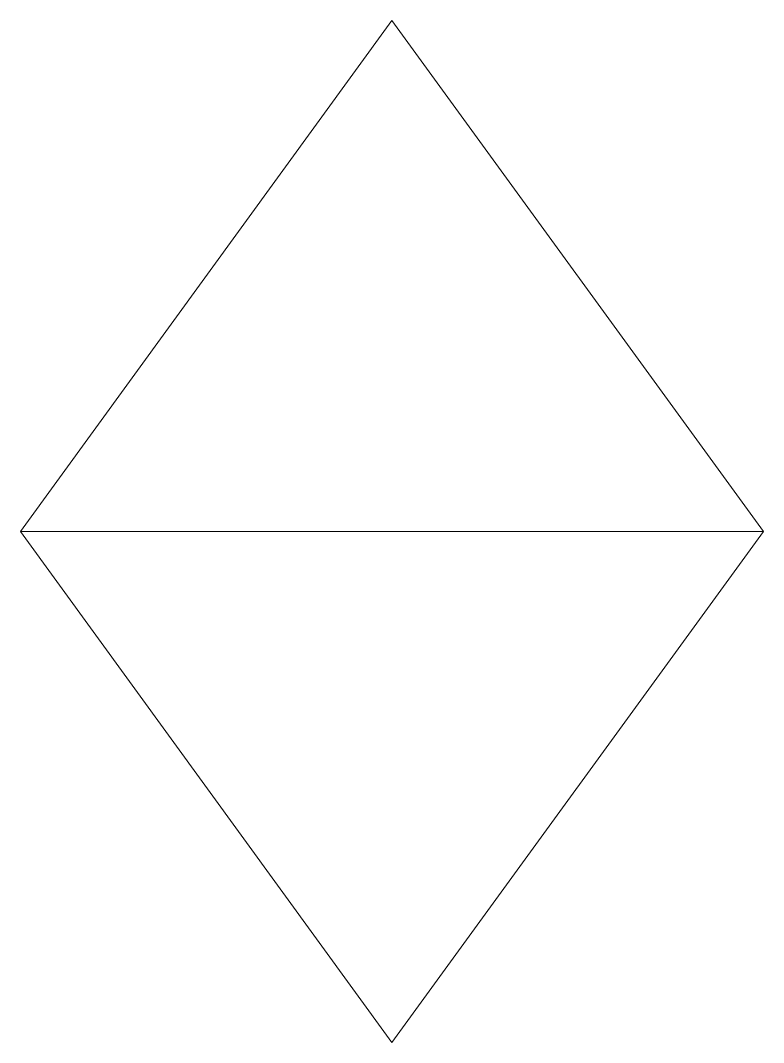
# Model space of a CAD drawing. Header units: millimetres. Extents: x 1 to 595, y 0 to 537.
# Drawn here: x 495.2 to 595.2, y 399 to 536.7 of the extents above; entities outside this region: 2.
import ezdxf

# ---------------------------------------------------------------- set-up
doc = ezdxf.new("R2010")
doc.units = ezdxf.units.MM
doc.styles.add('SLDTEXTSTYLE0', font='TXT', dxfattribs={"width": 0.7})

msp = doc.modelspace()

# ---------------------------------------------------------------- linework, layer by layer
at = {"color": 7, "linetype": 'Continuous', "lineweight": 15}
for p, q in [((545.15, 536.67), (495.15, 467.85)), ((545.15, 536.67), (595.15, 467.85)), ((495.15, 467.85), (595.15, 467.85)), ((545.15, 399.03), (495.15, 467.85)), ((545.15, 399.03), (595.15, 467.85))]:
    msp.add_line(p, q, dxfattribs=at)

# ---------------------------------------------------------------- texts
at = {"color": 7, "linetype": 'Continuous', "char_height": 14.5493, "attachment_point": 1, "style": 'SLDTEXTSTYLE0'}
for s, insert in [('SolidWorks Student Edition.', (0, 40.58)), ('For Academic Use Only.', (0, 18.76))]:
    msp.add_mtext(s, dxfattribs=dict(at, insert=insert))

doc.saveas('drawing.dxf')
